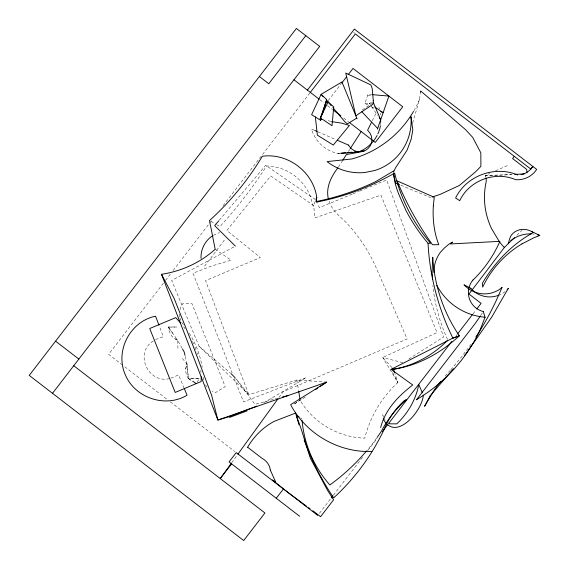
<?xml version="1.0" encoding="UTF-8"?>
<svg xmlns="http://www.w3.org/2000/svg" width="569" height="569" viewBox="0 0 569 569"><rect width="100%" height="100%" fill="white"/><g stroke="black" fill="none" stroke-linecap="round" stroke-linejoin="round"><path stroke-width="0.43" stroke-dasharray="2.85 2.13" d="M182.108 348.256L177.5 340.034A14.346 14.346 0 0 1 170.899 334.899L168.63 329.764L168.296 326.969L176.817 327.011L168.303 327.118L177.5 340.034L178.005 348.861M380.483 124.988L380.576 123.288M412.66 123.039L419.531 99.262L420.292 93.416M185.736 368.925L186.945 363.94L185.181 356.258M180.032 309.692L180.942 306.812L182.827 303.554L191.938 303.597L225.224 386.628L215.31 392.731L212.152 391.415M368.115 105.123L364.949 103.522L367.923 94.269L372.297 94.646M315.134 201.462L313.17 206.234L310.077 195.594A48.429 48.429 0 0 0 266.569 165.977A449.19 449.19 0 0 1 219.904 226.576L216.938 224.847M372.29 120.742L376.201 112.847M197.13 382.204L199.207 378.776L188.375 378.598L191.973 380.86M338.441 166.994L342.232 161.091M348.399 151.496L349.821 149.277M480.933 315.148L482.37 313.05M231.675 462.782L237.387 454.887M278.931 397.503L283.085 391.764L407.127 338.946L374.743 264.514C368.278 250.616 359.786 237.714 349.586 226.27C342.467 217.842 331.713 211.554 328.782 200.295M471.104 344.131L462.113 356.222L450.826 369.708M204.556 266.214L224.478 239.919M163.381 283.22L108.608 354.338L121.93 364.601M165.551 280.403L170.43 274.066M173.14 270.545L212.187 219.84M223.034 205.758L309.799 93.088M328.228 100.606L341.151 83.821M319.401 513.33L330.717 498.636M333.406 495.137L363.043 456.658M367.887 450.364L377.048 438.471M456.139 335.767L457.227 334.359M472.96 313.932L475.67 310.411M219.271 220.231L265.716 165.302L316.435 200.302M445.243 375.988L450.271 370.334M516.894 235.225L521.901 230.331M153.353 340.923C133.736 352.844 148.253 384.516 170.095 378.456M300.93 399.516L293.583 404.495L305.966 396.664M362.247 109.888L372.012 103.579M408.698 359.053L443.713 336.969L386.671 179.996L365.298 188.773M263.973 402.71L306.293 377.603L243.532 401.878L234.328 378.449M213.368 235.296L219.534 232.586M233.838 246.982L171.653 280.496L199.1 346.279L248.817 394.658L296.847 380.014L325.767 382.048M485.734 177.044A11.814 11.814 0 0 0 485.158 175.522L489.966 173.374M495.571 170.864L509.177 164.761M272.096 397.994L271.541 398.321M352.147 194.178L319.273 207.678L317.694 203.581M352.972 193.837L358.726 191.476M359.544 191.134L364.48 189.114M170.864 378.143L178.581 374.978L184.015 387.93M155.501 339.608L163.331 336.72L159.292 326.051M278.134 398.165L254.948 404.324L235.68 378.527M364.949 103.522L371.721 102.847M339.643 153.374L337.901 153.545A36.018 35.705 -17.8 0 1 311.421 129.028L313.846 130.081M339.643 153.41L337.901 153.545L339.608 153.694M512.079 174.555L489.696 175.764L485.158 175.522L485.905 177.229M485.158 175.522L511.439 174.591M199.207 378.776L188.417 378.726L186.945 363.94L181.262 357.112M367.695 95.215L372.119 95.393M402.859 362.73L382.681 357.503L397.859 382.482A112.918 112.918 0 0 0 364.765 438.158A78.437 78.437 0 0 1 300.276 400.668M330.902 121.425L325.909 119.959M400.889 185.252L430.605 197.571M317.886 131.83L335.667 139.533M174.975 338.768L177.5 340.034M371.28 106.723L374.438 108.323M211.007 221.405L216.199 224.421M300.553 417.902L301.968 418.812M188.332 378.463L191.952 380.789M353.648 32.49L354.892 33.315M215.174 249.258L231.128 260.182L211.789 265.972L192.983 273.255L232.102 372.795M370.575 104.063L369.181 103.103L371.18 105.998M319.87 99.739L324.074 102.975M327.573 105.67L332.474 109.447M343.683 118.075L348.591 121.851M124.739 366.763L167.77 399.9M170.316 401.856L234.819 451.537M199.1 346.279L230.281 372.901M391.899 367.524L382.681 357.503L437.042 332.595L380.917 195.11L314.892 217.913L313.683 205.565L270.688 176.006L226.839 230.516L260.346 257.565L205.53 280.645L248.817 394.658L235.772 378.442M383.527 417.781L386.088 421.394M183.695 326.826L185.145 328.889M168.296 326.969L172.905 333.576M371.685 106.723L377.688 115.415M183.303 324.686L181.269 321.485L179.975 317.922M205.58 384.872L206.952 387.034M189.328 333.249C195.786 343.605 200.196 355.198 202.23 367.233M392.56 372.297L397.859 382.482L394.95 373.492M447.533 339.409C439.716 322.431 434.787 304.195 432.838 285.61M383.35 417.027L382.816 414.765L383.072 417.29M378.947 107.313L379.31 108.985M380.22 113.146L380.583 114.817M296.847 380.014L298.554 390.348M203.794 380.113L203.218 375.86M179.484 314.173L179.875 317.168M186.945 363.94L188.417 378.726A15.391 15.391 0 0 1 186.931 363.932M200.786 370.227L200.964 372.681M192.5 341.457A58.344 36.565 68.3 0 1 193.937 344.629M194.932 347.04A58.344 36.565 68.3 0 1 196.454 351.116M197.002 352.766A58.344 36.565 68.3 0 1 197.521 354.416M419.559 99.276A103.245 103.245 0 0 1 413.948 110.685M376.614 438.137A210.651 210.018 37.5 0 1 366.365 451.196M532.776 234.008A30.47 30.399 34.9 0 1 534.199 234.172M505.144 291.548A24.218 23.393 0.3 0 1 499.895 294.749"/><path stroke-width="0.85" d="M201.049 258.454C200.501 249.478 205.16 240.509 212.721 235.666M201.191 376.749L201.17 381.529L175.195 392.439L149.718 328.519L175.693 317.616L180.601 322.95M380.625 122.435L380.711 120.735M420.399 92.583L420.619 90.912L465.776 129.853L472.711 137.399L480.833 152.841L480.89 166.368L475.663 171.724L459.339 185.48L440.1 194.406L432.184 197.045M256.804 406.102L229.627 416.529L217.87 420.043L161.511 274.294C181.298 271.285 200.302 262.722 215.174 249.258L209.52 220.544C230.196 201.881 248.006 180.117 262.352 156.247C287.9 152.727 313.256 171.938 316.777 197.486L315.959 201.639L324.579 199.74A269.244 262.124 89.7 0 0 370.447 184.079L375.689 181.611L393.648 170.956M423.336 395.128C422.248 411.245 395.341 442.398 383.25 418.976M321.087 118.615L320.61 120.287L311.627 114.653L321.108 94.347L341.983 81.964L357.04 118.772L356.578 118.231L347.36 123.907L345.027 121.965L332.872 107.555M322.751 112.79L326.556 99.461L321.108 94.347L323.256 96.758M321.115 118.637L320.61 120.287L320.183 118.409L326.663 100.557L326.556 99.461M323.889 109.597L326.663 100.557L333.754 106.915L332.004 125.728L323.185 119.76L320.183 118.409L328.057 102.015M320.347 119.035L326.663 100.557M508.814 241.42L510.549 236.398A16.714 15.448 41.7 0 1 533.238 232.536C511.872 244.336 494.646 262.529 482.277 283.383L482.697 287.096A101.019 100.784 34.9 0 1 521.922 243.895M377.439 129.135L388.911 96.09L372.297 94.646M380.661 427.547C385.121 409.644 398.506 395.875 412.767 384.993L391.052 369.395L452.874 338.086L459.339 335.788A158.282 156.646 -35.3 0 1 432.767 257.245L432.077 271.477L432.511 279.422M483.323 311.656L485.065 317.246L479.667 330.966A169.761 165.316 36.8 0 1 417.177 399.246L416.437 399.829L475.2 323.519L480.456 315.845M316.122 199.079L316.777 197.486M501.993 287.48C494.781 304.7 486.296 321.449 475.848 336.94M393.428 172.279L395.455 167.94L407.077 150.195L411.152 139.32L412.824 129.832L410.96 116.759M371.507 122.321L367.595 130.223L369.957 132.961L371.436 136.268L371.891 139.846A12.198 12.198 0 0 1 364.11 150.998L360.597 151.795L340.518 153.338M508.224 288.455L491.694 317.168L466.274 353.2M337.965 167.734C331.208 176.475 325.681 187.407 328.327 198.709M342.709 160.351L346.976 153.708M350.291 148.545L361.194 131.56M231.156 463.5L220.253 478.557L231.583 463.849M237.906 454.169L277.892 398.94M514.383 237.671L504.362 247.465L468.991 294.045L481.097 303.369L476.751 309.003M440.883 381.202L434.588 389.509L424.581 406.28L430.093 395.846L453.493 368.705M305.852 35.584L268.767 83.743L259.4 76.509M52.497 393.314L319.75 46.288M307.388 90.122L354.395 29.083L536.652 169.391C532.214 176.376 523.807 180.444 515.578 179.655C495.03 170.8 469.261 180.33 459.738 200.665L455.605 197.998C466.431 175.65 495.016 165.259 517.769 175.01M310.333 92.398L355.355 33.941L530.841 169.085L532.833 166.497C530.152 170.636 525.891 173.716 521.019 174.655M341.692 83.124L346.542 76.829M348.157 74.731L353 68.436L402.76 106.752L375.291 142.421L349.288 122.392M514.276 156.333L512.577 158.545L526.709 169.427L526.93 172.884M276.257 498.252L283.419 488.963M331.25 497.939L332.872 495.841M382.439 431.473L387.823 424.481M388.904 423.08L451.8 341.4M457.768 333.654L472.412 314.636M464.667 355.262L465.791 353.89M218.702 220.907L214.684 225.651L235.388 246.142M473.038 280.019C484.411 269.023 493.529 255.815 499.902 241.348L450.435 243.945A93.785 3.478 -29.6 0 1 452.54 242.081L448.984 244.115L444.311 248.063L440.157 252.558A33.742 33.557 37.6 0 0 433.919 272.572M315.624 389.573L317.829 388.079M320.034 386.586L326.642 382.112L217.87 420.043L211.682 395.526L193.396 346.749L174.107 298.355L161.511 274.294M326.642 382.112L290.638 404.694C306.172 434.047 338.69 452.746 371.863 451.494M521.922 243.895L533.644 237.878L539.775 235.452L531.325 231.37M247.088 410.918L229.471 417.44M452.746 338.228L459.339 335.788C440.626 353.306 416.743 366.564 391.052 369.395M282.423 397.027L288.433 395.434M347.318 154.355L356.607 152.677A35.107 34.801 -17.8 0 0 377.083 135.479M341.393 153.203L345.76 152.777M347.51 152.613L351.877 152.186M354.501 151.93L364.11 150.998M514.71 174.413L524.355 173.894M393.855 173.573C394.175 186.71 400.932 198.659 405.981 210.537C412.105 222.237 419.481 233.254 428.066 243.297L430.641 243.304A167.108 167.108 0 0 1 394.658 173.083A273.732 262.117 71.7 0 1 316.336 202.13M331.613 121.617L341.777 123.16L349.409 125.486L333.27 145.052L317.353 135.152L315.368 116.951M399.424 184.648L395.768 183.133L393.535 174.69M314.657 130.429L317.082 131.482M337.282 140.237L348.591 145.138M380.768 111.524L383.136 112.719L374.765 106.951M464.098 284.913L470.798 288.291M388.471 423.144L389.722 423.827L396.821 423.862C407.93 413.279 415.967 399.609 418.77 384.438L422.354 392.838M299.13 416.999L296.3 415.185A273.554 273.476 72 0 0 299.052 424.922M192.678 381.251L196.298 383.577M308.547 507.662L309.991 508.665M306.755 506.389L289.514 493.6A78.394 8.165 39.8 0 1 272.459 480.001L275.723 482.163L270.318 470.072M319.678 46.374L296.406 28.45L29.225 375.391L243.688 540.55L264.926 512.968L73.742 365.732M293.953 79.781L319.166 99.198M333.178 109.988L340.881 115.92M247.657 447.255L261.925 458.244A15.157 13.379 25 0 1 270.311 470.072M312.843 510.749L320.575 516.702L333.605 499.774L327.58 490.442L310.269 458.031L301.342 429.488L295.51 413.094L274.123 421.394A66.914 62.007 -75.7 0 0 247.643 447.248M317.787 515.429L236.22 452.618L229.065 461.914L299.685 516.296M55.584 341.172L78.856 359.089M230.95 373.47L235.161 377.83M361.841 111.752L377.674 128.466M392.475 368.15L393.62 369.402L394.68 372.674M326.457 100.35L331.137 105.606M379.196 117.591L380.697 119.767L373.406 102.676M182.528 349.003L184.207 351.998L184.989 355.405M184.349 388.741L187.066 395.22C165.067 408.457 134.142 397.653 124.874 373.79C115.123 350.17 130.465 321.222 155.565 316.2L158.979 325.233M316.435 200.302L317.061 201.938M298.697 391.209L299.977 398.961M483.351 311.549A19.552 19.552 0 0 1 472.974 279.962M485.065 317.246A60.428 60.278 -73.8 0 1 436.828 285.389M410.974 116.759A52.184 51.715 66.9 0 1 374.679 170.522L364.871 172.499A53.223 52.746 66.9 0 1 327.054 161.61L351.955 158.95A103.245 103.245 0 0 0 413.521 111.417M508.209 243.07A30.47 30.399 34.9 0 1 509.227 242.074M510.834 240.673A30.47 30.399 34.9 0 1 531.354 233.909M537.705 234.869A30.47 30.399 34.9 0 1 539.761 235.488M360.597 151.802A12.49 12.49 0 0 1 348.598 145.138M366.365 451.196A210.651 210.018 37.5 0 1 329.871 484.973A111.937 111.005 29.8 0 1 302.089 420.534M377.105 437.461A210.651 210.018 37.5 0 0 381.344 431.309A107.143 106.808 37.6 0 1 406.558 399.587L404.417 400.526A80.378 80.378 0 0 0 383.847 430A220.111 220.111 0 0 1 333.662 497.861A273.554 273.476 72 0 1 305.951 444.837M380.441 125.841A35.107 34.801 -17.8 0 1 377.83 133.957M504.362 247.465A44.361 44.361 0 0 1 499.12 241.292L491.481 228.503A74.966 74.966 0 0 1 486.531 214.477A71.552 71.552 0 0 1 485.841 183.446A11.814 11.814 0 0 0 485.94 177.827M502.014 287.509A27.952 27.269 54.2 0 1 464.133 284.877M508.295 288.519A24.218 23.393 0.3 0 1 507.107 289.799M499.084 295.098A24.218 23.393 0.3 0 1 470.862 288.241M305.645 444.048A273.554 273.476 72 0 1 304.159 440.107M447.213 340.689A102.406 102.406 0 0 1 393.62 369.388M452.867 338.093A174.334 122.968 71.2 0 1 428.066 243.297M433.343 205.772C432.504 218.937 434.026 232.337 438.777 244.698L432.49 244.713A298.889 261.804 37.6 0 1 397.084 180.85L434.261 197.301L433.343 205.772M373.307 100.82L372.752 104.419L355.867 115.792L345.732 73.038L370.896 84.93L372.183 88.415L373.307 100.82"/></g></svg>
